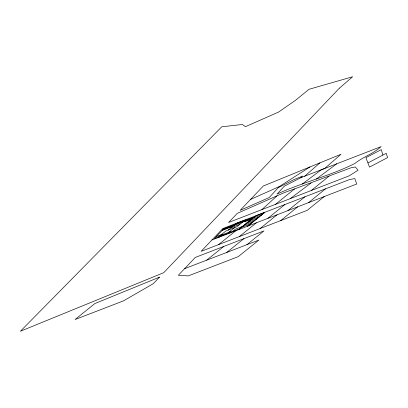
<?xml version="1.0" encoding="UTF-8"?>
<svg xmlns="http://www.w3.org/2000/svg" width="408" height="408" viewBox="0 0 408 408"><rect width="100%" height="100%" fill="white"/><g stroke="black" fill="none" stroke-linecap="round" stroke-linejoin="round"><path stroke-width="0.61" d="M302.114 184.156L321.234 169.804L381.154 146.6C373.356 153.745 363.049 156.912 354.858 163.465C329.934 176.016 302.348 182.366 277.047 194.106L284.345 186.15L300.859 177.694L324.737 168.448L340.986 154.27L263.344 185.987L240.134 210.36L269.214 197.554L279.22 186.619L309.958 166.943M300.859 177.694L302.654 176.037L293.791 179.709L278.327 187.624M261.88 209.605L277.103 195.794M304.649 176.231L319.923 162.874M308.591 202.613L325.543 188.822M247.814 226.114L264.843 212.293M267.877 218.356L284.881 204.546M287.951 210.594L304.929 196.794M239.323 236.589L256.397 222.794M260.008 228.592L277.078 214.802M311.38 190.465L329.057 176.144M246.906 244.678L263.966 230.897L195.304 257.438L178.337 275.272L188.277 275.9L238.272 256.632L258.912 240.057L184.645 268.648M211.931 239.986L356.755 183.998L354.802 178.592L349.569 179.535L222.824 228.541L201.103 251.359L280.699 220.595L297.753 206.805M324.233 196.569L307.163 210.365L280.699 220.595M218.453 236.982L225.874 230.999L236.915 226.731L245.483 219.82L236.727 223.207L228.164 230.112M231.576 226.399L230.566 227.215L222.11 230.484M219.601 237.023L222.452 234.717M228.924 232.218L234.631 227.613M228.352 233.636L231.209 231.331L220.167 235.605M232.463 231.566L235.436 229.169L242.209 226.547M245.585 220.983L244.571 221.799L251.348 219.183M218.622 244.591L235.737 230.78M238.859 229.571L255.989 215.761L264.746 212.374L247.615 226.185M275.492 204.342L294.627 188.894L351.023 167.79L355.343 166.954L358.076 170.233L349.131 175.868L228.602 222.472L237.329 213.313L284.493 192.54L294.627 188.894M226.777 252.43L243.887 238.66M206.662 260.171L223.798 246.427M290.2 198.655L311.095 182.978M316.271 179.066L336.748 163.797M368.041 162.874L386.208 153.321L387.6 157.6L369.5 167.096L365.91 157.682L381.317 149.598L382.862 155.081M250.537 199.436L279.22 186.619M222.753 229.811L252.358 218.362M253.133 218.061L261.89 214.674M231.015 227.812L239.771 224.425M250.277 220.366L259.034 216.98M247.427 222.666L256.178 219.28M244.571 224.966L253.327 221.585M216.332 236.553L221.427 234.585M241.714 227.271L250.471 223.885M159.477 277.154L153.214 283.739L123.461 300.875L75.062 319.53L94.87 303.557L159.477 277.154M339.441 88.123L163.725 272.687L20.4 331.255L221.768 126.781L242.367 124.506L245.438 126.674L278.557 112.078L295.275 100.475L309.055 89.291L352.64 76.745L339.441 88.123M223.691 228.827L214.455 238.532L239.236 228.949L253.842 217.168L223.691 228.827"/></g></svg>
